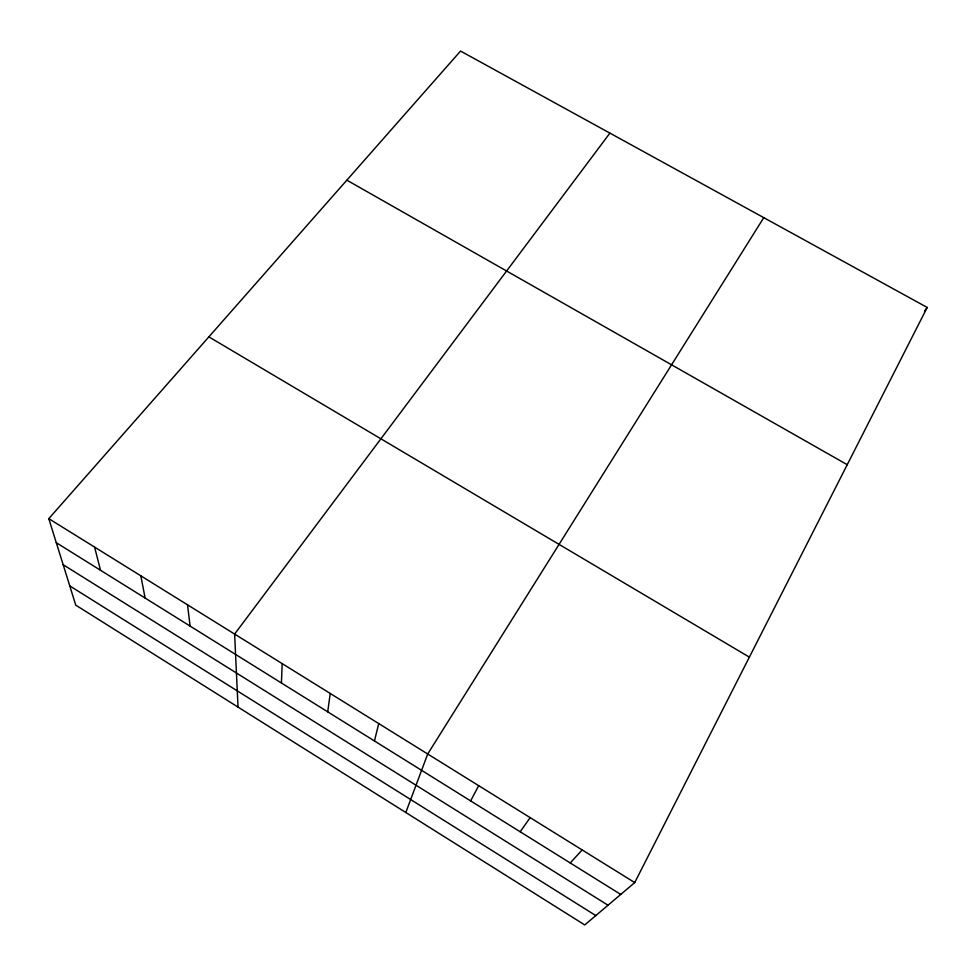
<?xml version="1.0" encoding="UTF-8"?>
<svg xmlns="http://www.w3.org/2000/svg" width="976" height="976" viewBox="0 0 976 976"><rect width="100%" height="100%" fill="white"/><g stroke="black" fill="none" stroke-linecap="round" stroke-linejoin="round"><path stroke-width="1.46" d="M281.43 682.98L282.186 663.619M327.716 711.833L330.23 693.46M374.442 740.943L378.737 723.582M405.809 812.52L427.708 754.009L763.769 217.66M634.729 882.585L927.2 307.452L460.538 51.057L48.8 518.659L75.762 605.144L584.758 924.943L634.729 882.585L48.8 518.659M470.664 800.906L478.679 785.656M520.196 831.772L530.163 817.644M609.902 133.126L234.618 634.071L238.034 707.1M924.577 310.954L927.2 307.452M570.228 862.943L582.172 849.95M346.846 180.157L847.241 464.698M208.864 336.866L749.373 657.141M56.291 542.705L620.748 894.431M63.159 564.714L608.024 905.228M69.76 585.893L595.811 915.573M94.599 547.097L100.504 570.24M140.825 575.816L145.107 598.044M187.502 604.803L190.125 626.092"/></g></svg>
